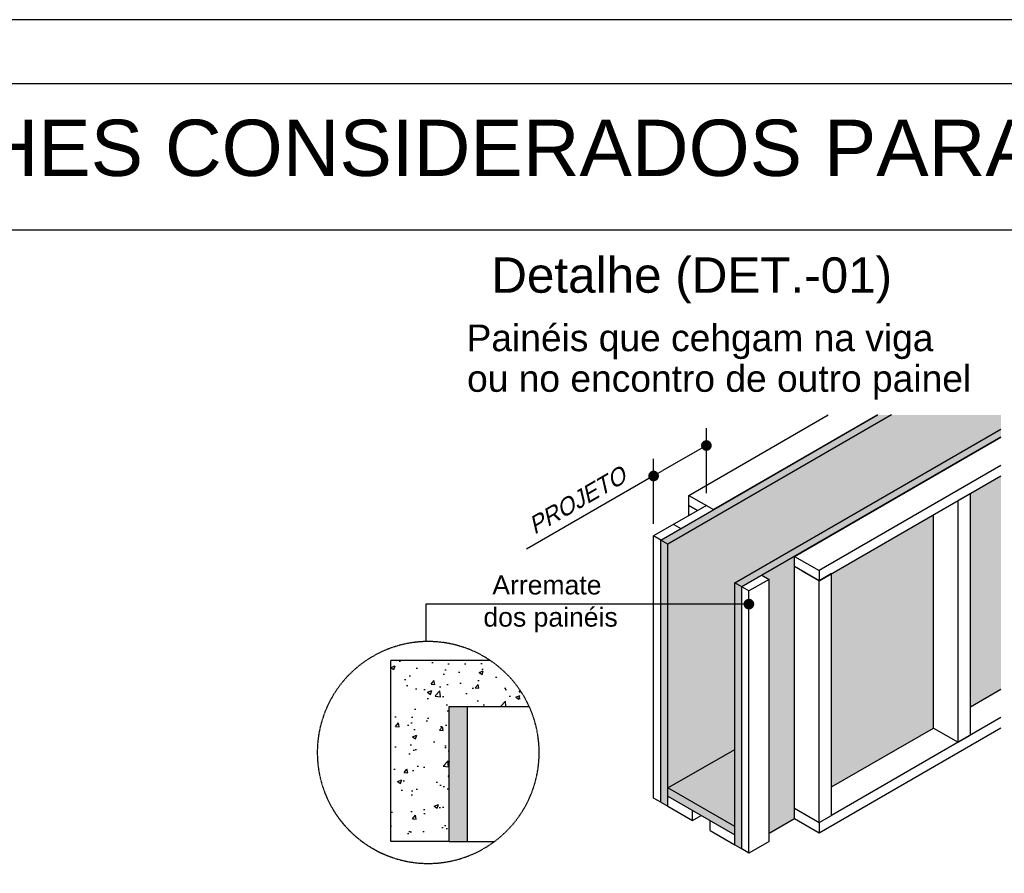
# Model space of a CAD drawing. Extents: x -20676 to 4767, y -817 to 13976.
# Drawn here: x -15459.8 to -14998.3, y 8182.1 to 8582.3 of the extents above; entities that cross this region are included whole.
import ezdxf
from ezdxf.enums import TextEntityAlignment as Align

# ---------------------------------------------------------------- set-up
doc = ezdxf.new("R2010")
doc.units = 0
doc.header["$PDMODE"] = 2
doc.header["$PDSIZE"] = 10
doc.linetypes.add('CABLIN', pattern=[0.35, 0.25, -0.1])
doc.layers.get('0').update_dxf_attribs({"lineweight": 13})
doc.layers.get('Defpoints').update_dxf_attribs({"lineweight": 13})
for name, color, linetype, lineweight in [('Carimbo', 7, 'Continuous', 13), ('Demarcação 1', 252, 'Continuous', 9), ('Demarcação 2', 254, 'Continuous', 9), ('Hachura', 251, 'CABLIN', 9), ('MADEIRA', 3, 'Continuous', 13)]:
    doc.layers.add(name, color=color, linetype=linetype, lineweight=lineweight)
doc.layers.add('IDENT INDICE', color=7, linetype='Continuous')
doc.styles.add('ARIAL', font='arial.ttf', dxfattribs={"oblique": 15, "height": 25})
doc.styles.add('MB_C02', font='arial.ttf', dxfattribs={"height": 2})
doc.styles.add('MB_C03', font='arial.ttf', dxfattribs={"height": 2.5})
doc.styles.add('MB_C04', font='arial.ttf', dxfattribs={"height": 6})
doc.styles.add('RICARDO', font='arial.ttf', dxfattribs={"width": 0.8})
doc.dimstyles.new('1x', dxfattribs={"dimtxt": 8, "dimasz": 5, "dimexe": 7, "dimexo": 5, "dimgap": 4, "dimtad": 1, "dimdec": 1, "dimdsep": 46, "dimtxsty": 'Standard', "dimblk": 'DOT', "dimcen": 0.09, "dimclrd": 4, "dimclre": 4, "dimclrt": 2, "dimadec": 0, "dimazin": 2, "dimtfac": 1, "dimtdec": 1, "dimtmove": 0, "dimatfit": 3, "dimldrblk": 'DOT', "dimfxl": 0, "dimtolj": 1, "dimtzin": 0, "dimlwd": 9, "dimlwe": 9, "dimarcsym": 0})

# ---------------------------------------------------------------- blocks, each defined once
blk = doc.blocks.new('_Dot')
at = {"color": 0, "linetype": 'ByBlock', "lineweight": -2}
blk.add_line((-0.5, 0), (-1, 0), dxfattribs=at)
at = {"color": 0, "linetype": 'ByBlock', "const_width": 0.5}
blk.add_lwpolyline([(-0.25, 0, 1), (0.25, 0, 1)], format="xyb", close=True, dxfattribs=at)
blk = doc.blocks.new('*D18')
at = {"color": 4, "lineweight": 9, "transparency": 16777216}
for p, q in [((-15137.96, 8360.3), (-15137.96, 8390.73)), ((-15142.29, 8380.15), (-15158.37, 8370.87)), ((-15162.7, 8346.01), (-15162.7, 8376.45)), ((-15162.7, 8368.37), (-15222.26, 8333.98))]:
    blk.add_line(p, q, dxfattribs=at)
at = {"layer": 'Defpoints', "color": 0, "transparency": 16777216}
for p in [(-15137.96, 8382.65), (-15137.96, 8354.53), (-15162.7, 8340.24)]:
    blk.add_point(p, dxfattribs=at)
at = {"color": 4, "lineweight": 9, "transparency": 16777216, "xscale": 5, "yscale": 5, "zscale": 5}
for p, rotation in [((-15137.96, 8382.65), 29.99999999985699), ((-15162.7, 8368.37), 209.999999999857)]:
    blk.add_blockref('_Dot', p, dxfattribs=dict(at, rotation=rotation))
at = {"color": 2, "transparency": 16777216, "insert": (-15198.65, 8356.85), "char_height": 8, "attachment_point": 5, "rotation": 30}
blk.add_mtext('\\A1;{\\Q17;PROJETO}', dxfattribs=at)
blk = doc.blocks.new('DOT')
at = {"color": 0, "linetype": 'ByBlock'}
blk.add_line((-0.5, 0), (-1, 0), dxfattribs=at)
at = {"color": 0, "linetype": 'ByBlock', "const_width": 0.5}
blk.add_lwpolyline([(-0.25, 0, 1), (0.25, 0, 1)], format="xyb", close=True, dxfattribs=at)
blk = doc.blocks.new('A$Ceb89ac90')
at = {"color": 1}
for points in [[(0, 1199.94), (0, 149.94), (1485.02, 149.94), (1485.02, 1199.94)], [(70, 1169.94), (70, 179.94), (1455.02, 179.94), (1455.02, 1169.94)]]:
    blk.add_lwpolyline(points, close=True, dxfattribs=at)
at = {"color": 5}
for tag, p, height, style in [('REV_05', (1103.14, 338.08), 10.1, 'MB_C02'), ('DATA_REV_05', (1151.54, 337.91), 10.1, 'MB_C02'), ('INFO_REV_05', (1228.12, 337.91), 10.1, 'MB_C02'), ('CLIENTE', (449.73, 328.83), 12.63, 'MB_C03'), ('FASE', (924.57, 320.46), 10.1, 'MB_C02'), ('REV_04', (1103.14, 312.82), 10.1, 'MB_C02'), ('DATA_REV_04', (1151.54, 312.66), 10.1, 'MB_C02'), ('INFO_REV_04', (1228.12, 312.66), 10.1, 'MB_C02'), ('REV_03', (1103.14, 287.57), 10.1, 'MB_C02'), ('DATA_REV_03', (1151.54, 287.4), 10.1, 'MB_C02'), ('INFO_REV_03', (1228.12, 287.4), 10.1, 'MB_C02'), ('PROJETISTA', (767.99, 285.11), 10.1, 'MB_C02'), ('DATA', (924.57, 285.11), 10.1, 'MB_C02'), ('OBRA', (449.73, 273.34), 12.63, 'MB_C03'), ('REV_02', (1103.14, 262.31), 10.1, 'MB_C02'), ('DATA_REV_02', (1151.54, 262.15), 10.1, 'MB_C02'), ('INFO_REV_02', (1228.12, 262.15), 10.1, 'MB_C02'), ('ESC', (924.57, 251.76), 10.1, 'MB_C02'), ('COR', (1010.47, 251.76), 10.1, 'MB_C02'), ('REV_01', (1103.14, 237.06), 10.1, 'MB_C02'), ('DATA_REV_01', (1151.54, 236.89), 10.1, 'MB_C02'), ('INFO_REV_01', (1228.12, 236.89), 10.1, 'MB_C02'), ('PAVIMENTO', (449.73, 215.3), 12.63, 'MB_C03'), ('FL', (1018.09, 194.68), 30.31, 'MB_C04'), ('REV_00', (1103.14, 211.8), 10.1, 'MB_C02'), ('DATA_REV_00', (1151.54, 211.64), 10.1, 'MB_C02'), ('EMISSÃO_INICIAL', (1228.12, 211.64), 10.1, 'MB_C02'), ('REV', (944.1, 205.03), 12.63, 'MB_C03')]:
    blk.add_attdef(tag, p, '', height=height, dxfattribs=dict(at, style=style))
at = {"color": 6, "style": 'MB_C02'}
for tag, p in [('ENDEREÇO_CLIENTE', (449.73, 307.83)), ('ENDEREÇO_OBRA', (449.73, 252.69)), ('TIPO_DE_PROJETO', (449.73, 192.28))]:
    blk.add_attdef(tag, p, '', height=10.1, dxfattribs=at)

msp = doc.modelspace()

# ---------------------------------------------------------------- hatches: boundary and pattern name
h = msp.add_hatch(color=252)
h.dxf.hatch_style = 1
h.paths.add_polyline_path([(-15249.87, 8260.35), (-15258.51, 8260.35), (-15258.51, 8196.99), (-15249.87, 8196.99)])
at = {"layer": 'Demarcação 1'}
h = msp.add_hatch(color=256, dxfattribs=at)
h.dxf.hatch_style = 1
h.paths.add_polyline_path([(-15057.72, 8396.96), (-15051.12, 8396.96), (-15156.03, 8336.39), (-15159.33, 8338.3)])
msp.add_hatch(color=256, dxfattribs=at).paths.add_polyline_path([(-14999.87, 8396.96), (-14999.87, 8390.36), (-15124.69, 8318.3), (-15124.69, 8240.2), (-15156.03, 8222.11), (-15156.03, 8336.39), (-15051.12, 8396.96)])
h = msp.add_hatch(color=256, dxfattribs=at)
h.dxf.hatch_style = 1
h.paths.add_polyline_path([(-14999.87, 8390.36), (-14999.87, 8386.56), (-15121.39, 8316.39), (-15124.69, 8318.3)])
h = msp.add_hatch(color=256, dxfattribs=at)
h.dxf.hatch_style = 1
h.paths.add_polyline_path([(-15156.03, 8213.54), (-15159.33, 8215.44), (-15159.33, 8338.3), (-15156.03, 8336.39)])
h = msp.add_hatch(color=256, dxfattribs=at)
h.dxf.hatch_style = 1
h.paths.add_polyline_path([(-15121.39, 8193.54), (-15124.69, 8195.44), (-15124.69, 8318.3), (-15121.39, 8316.39)])
h = msp.add_hatch(color=256, dxfattribs=at)
h.dxf.hatch_style = 1
h.paths.add_polyline_path([(-15156.03, 8218.3), (-15156.03, 8222.11), (-15124.69, 8204.01), (-15124.69, 8200.2)])
at = {"layer": 'Demarcação 2'}
h = msp.add_hatch(color=256, dxfattribs=at)
h.dxf.hatch_style = 1
h.paths.add_polyline_path([(-14999.87, 8368.46), (-14999.87, 8268.46), (-15014.17, 8260.2), (-15014.17, 8360.2)])
h = msp.add_hatch(color=256, dxfattribs=at)
h.dxf.hatch_style = 1
h.paths.add_polyline_path([(-15031.49, 8250.2), (-15079.33, 8222.58), (-15079.33, 8322.58), (-15031.49, 8350.2)])
h = msp.add_hatch(color=256, dxfattribs=at)
h.dxf.hatch_style = 1
h.paths.add_polyline_path([(-15096.65, 8330.68), (-15111.97, 8321.83), (-15108.6, 8319.89), (-15108.6, 8200.92), (-15096.65, 8207.82), (-15096.65, 8212.58)])
h = msp.add_hatch(color=256, dxfattribs=at)
h.dxf.hatch_style = 1
h.paths.add_polyline_path([(-15124.69, 8240.2), (-15124.69, 8204.01), (-15156.03, 8222.11)])
at = {"layer": 'Hachura', "ltscale": 50}
h = msp.add_hatch(dxfattribs=at)
h.set_pattern_fill('AR-CONC', color=256, scale=2.88)
h.set_pattern_definition([(50, (-451066.79, -152819.17), (20.65709326, -1.8072615), [2.16, -23.76]), (355, (-451066.79, -152819.17), (-3.9960384, 21.66313345), [1.728, -19.008]), (100.4514445, (-451065.07, -152819.32), (16.6610548, 19.8558717), [1.8357175, -20.1928928]), (46.1842, (-451066.79, -152813.41), (30.7365503, -4.7669553), [3.24, -35.64]), (96.6356355, (-451064.23, -152813.807), (26.918264, 28.0546157), [2.7535778, -30.2893563]), (351.184164, (-451066.79, -152813.41), (26.918264, 28.0546157), [2.592, -28.512]), (21, (-451063.91, -152814.85), (17.1909231, -11.59542405), [2.16, -23.76]), (326, (-451063.91, -152814.85), (7.0074816, 20.8843213), [1.728, -19.008]), (71.4514447, (-451062.478, -152815.816), (24.19840445, 9.2888972), [1.8357175, -20.1928928]), (37.5, (-451066.791, -152819.169), (0.35020383, 9.58734299), [0, -18.7776, 0, -19.296, 0, -19.08]), (7.5, (-451066.791, -152819.169), (7.57640268, 11.3590573), [0, -11.0016, 0, -18.3456, 0, -7.272]), (327.5, (-451073.213, -152819.169), (15.37408616, -0.6495803), [0, -7.2, 0, -22.464, 0, -29.808]), (317.5, (-451076.093, -152819.169), (16.79576168, 2.8830235), [0, -9.36, 0, -14.9184, 0, -21.168])])
h.paths.add_polyline_path([(-15239.39, 8281.95), (-15285.87, 8281.95), (-15285.87, 8196.99), (-15258.51, 8196.99), (-15258.51, 8260.35), (-15221.03, 8260.35, 0.138904)])

# ---------------------------------------------------------------- linework, layer by layer
at = {"color": 0}
msp.add_line((-15851.38, 8483.8), (-14466.38, 8483.8), dxfattribs=at)
at = {"extrusion": (1e-16, 0.816497, 0.57735)}
for p, q in [((-15159.33, 8338.3), (-15057.72, 8396.96)), ((-15051.12, 8396.96), (-15156.03, 8336.39)), ((-15057.72, 8396.96), (-15134.59, 8352.58)), ((-15124.69, 8318.3), (-14999.87, 8390.36)), ((-14999.87, 8386.56), (-15121.39, 8316.39)), ((-15096.65, 8330.68), (-14999.87, 8386.56)), ((-15156.03, 8336.39), (-15159.33, 8338.3)), ((-15159.33, 8215.44), (-15159.33, 8338.3)), ((-15156.03, 8213.54), (-15156.03, 8336.39)), ((-15121.39, 8316.39), (-15124.69, 8318.3)), ((-15124.69, 8195.44), (-15124.69, 8318.3)), ((-15121.39, 8193.54), (-15121.39, 8316.39)), ((-15121.39, 8193.54), (-15121.39, 8316.39)), ((-15156.03, 8222.11), (-15124.69, 8240.2)), ((-15124.69, 8204.01), (-15156.03, 8222.11)), ((-15156.03, 8218.3), (-15156.03, 8222.11)), ((-15156.03, 8218.3), (-15124.69, 8200.2)), ((-15156.03, 8213.54), (-15156.03, 8218.3)), ((-15159.33, 8215.44), (-15156.03, 8213.54)), ((-15096.65, 8207.82), (-15096.65, 8212.58)), ((-15108.6, 8200.92), (-15096.65, 8207.82)), ((-15124.69, 8200.2), (-15124.69, 8204.01)), ((-15124.69, 8195.44), (-15124.69, 8200.2)), ((-15124.69, 8195.44), (-15121.39, 8193.54))]:
    msp.add_line(p, q, dxfattribs=at)
at = {"color": 0, "linetype": 'CABLIN'}
for p, q in [((-15285.87, 8196.99), (-15285.87, 8281.95)), ((-15285.87, 8281.95), (-15239.39, 8281.95)), ((-15285.87, 8196.99), (-15285.87, 8281.95)), ((-15258.51, 8196.99), (-15285.87, 8196.99))]:
    msp.add_line(p, q, dxfattribs=at)
at = {"ltscale": 30}
msp.add_line((-15258.51, 8260.35), (-15221.03, 8260.35), dxfattribs=at)
for p, q in [((-15258.51, 8196.99), (-15258.51, 8260.35)), ((-15249.87, 8196.99), (-15249.87, 8260.35)), ((-15258.51, 8196.99), (-15237.33, 8196.99))]:
    msp.add_line(p, q)
at = {"layer": 'MADEIRA', "extrusion": (1e-16, 0.816497, 0.57735)}
for p, q in [((-15146.14, 8359.25), (-15080.82, 8396.96)), ((-14999.87, 8373.22), (-15085.1, 8324.01)), ((-15085.1, 8319.25), (-14999.87, 8368.46)), ((-15146.14, 8359.25), (-15134.59, 8352.58)), ((-15146.14, 8354.49), (-15146.14, 8359.25)), ((-15014.17, 8360.2), (-15019.95, 8356.87)), ((-15014.17, 8246.87), (-15014.17, 8360.2)), ((-15137.96, 8354.53), (-15162.7, 8340.24)), ((-15146.14, 8354.49), (-15142.08, 8352.14)), ((-15142.08, 8352.14), (-15146.14, 8354.49)), ((-15146.14, 8349.8), (-15146.14, 8354.49)), ((-15019.95, 8243.54), (-15019.95, 8356.87)), ((-15031.49, 8250.2), (-15031.49, 8350.2)), ((-15096.65, 8330.68), (-15085.1, 8324.01)), ((-15096.65, 8212.58), (-15096.65, 8330.68)), ((-15085.1, 8319.25), (-15096.65, 8325.91)), ((-15093.28, 8323.97), (-15085.1, 8319.25)), ((-15085.1, 8324.01), (-15085.1, 8319.25)), ((-15079.33, 8322.58), (-15085.1, 8319.25)), ((-15079.33, 8209.25), (-15079.33, 8322.58)), ((-15085.1, 8205.92), (-15085.1, 8319.25)), ((-15014.17, 8260.2), (-14999.87, 8268.46)), ((-14999.87, 8255.13), (-15079.33, 8209.25)), ((-15085.1, 8201.16), (-14999.87, 8250.37)), ((-15079.33, 8222.58), (-15031.49, 8250.2)), ((-15031.49, 8250.2), (-15019.95, 8243.54)), ((-15019.95, 8243.54), (-15014.17, 8246.87)), ((-15156.03, 8213.54), (-15144.49, 8206.87)), ((-15144.49, 8206.87), (-15144.49, 8211.63)), ((-15096.65, 8212.58), (-15085.1, 8205.92)), ((-15096.65, 8212.58), (-15085.1, 8205.92)), ((-15144.49, 8206.87), (-15140.36, 8209.25)), ((-15136.24, 8202.11), (-15136.24, 8206.87)), ((-15096.65, 8207.82), (-15085.1, 8201.16)), ((-15085.1, 8205.92), (-15079.33, 8209.25)), ((-15136.24, 8202.11), (-15124.69, 8195.44)), ((-15085.1, 8205.92), (-15085.1, 8201.16))]:
    msp.add_line(p, q, dxfattribs=at)
at = {"layer": 'MADEIRA', "extrusion": (-5e-16, 0.816497, 0.57735)}
for p, q in [((-15153.27, 8345.68), (-15149.9, 8343.74)), ((-15159.33, 8338.3), (-15162.7, 8340.24)), ((-15162.7, 8217.39), (-15162.7, 8340.24)), ((-15111.97, 8321.83), (-15108.6, 8319.89)), ((-15108.6, 8319.89), (-15118.03, 8314.45)), ((-15108.6, 8197.04), (-15108.6, 8319.89)), ((-15118.03, 8314.45), (-15121.39, 8316.39)), ((-15118.03, 8191.59), (-15118.03, 8314.45)), ((-15159.33, 8215.44), (-15162.7, 8217.39)), ((-15118.03, 8191.59), (-15121.39, 8193.54)), ((-15108.6, 8197.04), (-15118.03, 8191.59))]:
    msp.add_line(p, q, dxfattribs=at)
at = {"layer": 'MADEIRA', "linetype": 'CABLIN'}
for start, end in [(289.6406, 158.5703), (289.6406, 158.5703), (158.5703, 289.6406), (201.4297, 250.3594)]:
    msp.add_arc((-15268.34, 8238.74), 52.01, start, end, dxfattribs=at)

# ---------------------------------------------------------------- block references
msp.add_blockref('A$Ceb89ac90', (-15921.4, 7382.32))

# ---------------------------------------------------------------- texts
at = {"layer": 'Carimbo', "color": 2, "style": 'ARIAL'}
for s, p in [('Painéis que cehgam na viga', (-15140.95, 8431.66)), ('ou no encontro de outro painel', (-15131.97, 8412.51))]:
    msp.add_text(s, height=12.4711, dxfattribs=at).set_placement(p, align=Align.MIDDLE)
at = {"layer": 'Carimbo', "style": 'ARIAL'}
for s, p in [('Arremate ', (-15238.31, 8317.28)), ('dos painéis', (-15242.47, 8302.2))]:
    msp.add_text(s, height=8.91, dxfattribs=at).set_placement(p, align=Align.MIDDLE_LEFT)
at = {"layer": 'IDENT INDICE', "style": 'RICARDO'}
msp.add_text('DETALHES CONSIDERADOS PARA PRODUÇÃO', height=26.3578, dxfattribs=at).set_placement((-15596.37, 8509.01))
msp.add_text('Detalhe (DET.-01) ', height=16.5788, dxfattribs=at).set_placement((-15141.63, 8462.56), align=Align.MIDDLE_CENTER)

# ---------------------------------------------------------------- dimensions: what is measured, and where the dimension line sits
at = {"color": 0}
dim = msp.add_linear_dim(base=(-15137.96, 8382.65), p1=(-15162.7, 8340.24), p2=(-15137.96, 8354.53), angle=30, text='{\\Q17;PROJETO}', dimstyle='1x', override={"dimfxl": 5}, dxfattribs=at)
dim.commit()
dim.dimension.update_dxf_attribs({"geometry": '*D18', "text_midpoint": (-15194.65, 8349.92), "dimtype": 161})

# ---------------------------------------------------------------- leaders
msp.add_leader([(-15118.03, 8308.31), (-15269.45, 8308.31), (-15269.45, 8290.74)], dimstyle='1x', override={"dimgap": 4, "dimtad": 0, "dimldrblk": 'DOT'})

doc.saveas('drawing.dxf')
